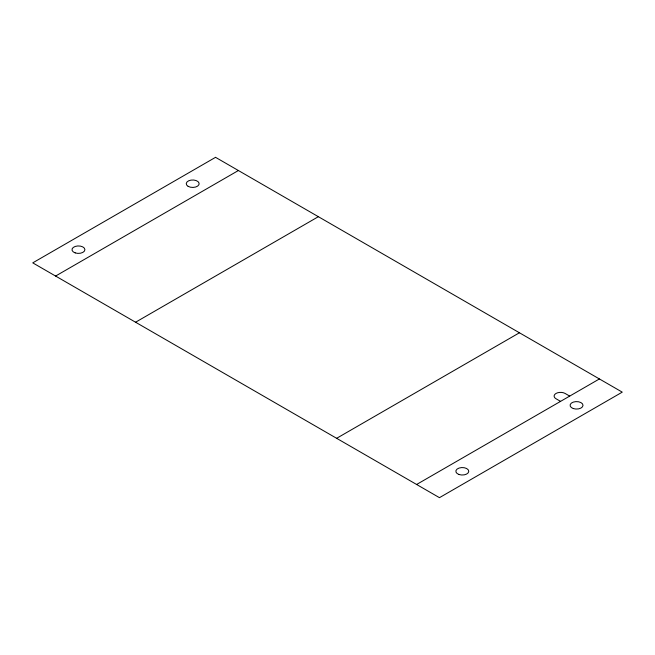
<?xml version="1.0" encoding="UTF-8"?>
<svg xmlns="http://www.w3.org/2000/svg" width="655" height="655" viewBox="0 0 655 655"><rect width="100%" height="100%" fill="white"/><g stroke="black" fill="none" stroke-linecap="round" stroke-linejoin="round"><path stroke-width="0.98" d="M55.601 276.05L238.387 170.521M135.569 322.227L318.363 216.69M336.637 438.31L519.431 332.773M416.613 484.479L599.399 378.95M569.694 396.095L565.126 393.459A6.46 3.733 0 0 0 555.989 393.459A6.46 3.733 0 0 0 555.989 398.731L560.557 401.376M215.544 157.331L32.75 262.86L439.456 497.669L622.25 392.14L215.544 157.331M188.124 186.347A6.46 3.733 0 0 0 198.932 184.677A6.46 3.733 0 0 0 191.023 180.109A6.46 3.733 0 0 0 188.124 186.347M75.219 252.904A6.46 3.733 0 0 0 84.913 249.67A6.46 3.733 0 0 0 75.219 246.436A6.46 3.733 0 0 0 75.219 252.904M459.073 474.523A6.46 3.733 0 0 0 468.767 471.289A6.46 3.733 0 0 0 459.073 468.055A6.46 3.733 0 0 0 459.073 474.523M573.322 408.564A6.46 3.733 0 0 0 583.015 405.33A6.46 3.733 0 0 0 573.322 402.096A6.46 3.733 0 0 0 573.322 408.564"/></g></svg>
